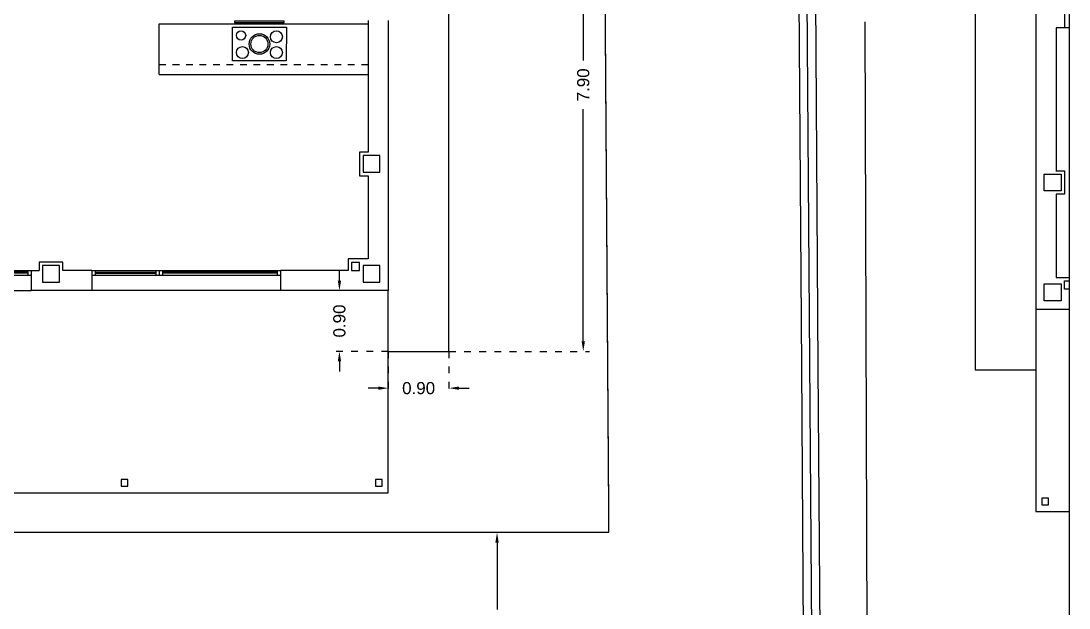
# Model space of a CAD drawing. Header units: millimetres. Extents: x 441061 to 442903, y 4515148 to 4515613.
# Drawn here: x 442719.15 to 442734.7, y 4515528.84 to 4515537.55 of the extents above; entities that cross this region are included whole.
import ezdxf

# ---------------------------------------------------------------- set-up
doc = ezdxf.new("R2010")
doc.units = ezdxf.units.MM
for name, pattern in [('CONTINUA', [0]), ('PUNTOS2', [0.125, 0, -0.125]), ('RAYITAS', [0.375, 0.25, -0.125])]:
    doc.linetypes.add(name, pattern=pattern)
for name, color, linetype in [('01_alzado', 5, 'CONTINUA'), ('01_cotas', 254, 'Continuous'), ('01_ejes', 10, 'Continuous'), ('01_implantación', 5, 'Continuous'), ('01_mono BAJA', 2, 'Continuous'), ('01_proyección', 4, 'RAYITAS'), ('01_retranqueo', 250, 'Continuous'), ('01_urb interior', 4, 'Continuous')]:
    doc.layers.add(name, color=color, linetype=linetype)
doc.styles.add('Estilo1', font='swissel.ttf')
doc.styles.add('ROMANS', font='romans')
doc.dimstyles.new('DECIMAL-50', dxfattribs={"dimtxt": 0.08, "dimasz": 0.15, "dimexe": 0.09, "dimexo": 0, "dimgap": 0.09, "dimtad": 0, "dimzin": 0, "dimdsep": 46, "dimtxsty": 'ROMANS', "dimcen": 0.09, "dimclrt": 6, "dimadec": 0, "dimazin": 0, "dimtfac": 1.38, "dimtix": 1, "dimtofl": 0, "dimtmove": 2, "dimatfit": 3, "dimldrblk": 'OBLIQUE', "dimfxl": 1, "dimtolj": 1, "dimtzin": 0, "dimarcsym": 0})

# ---------------------------------------------------------------- blocks, each defined once
blk = doc.blocks.new('A$C6A825EFA')
at = {"layer": '01_mono BAJA', "color": 254}
for p, q in [((15.4, 7.005, 0), (15.4, 5.055, 0)), ((15.7, 7.005, 0), (15.7, 3, 0)), ((12.3, 6.955, 0), (15.4, 6.955, 0)), ((12.3, 6.205, 0), (12.3, 6.955, 0)), ((12.3, 6.205, 0), (15.4, 6.205, 0)), ((15.4, 4.705, 0), (15.4, 3.47, 0)), ((15.4, 3.47, 0), (15.105, 3.47, 0)), ((15.105, 3.47, 0), (15.105, 3.3, 0)), ((8.5, 3.3, 0), (10.4, 3.3, 0)), ((10.35, 3.272, 0), (9.55, 3.272, 0)), ((10.35, 3.3, 0), (10.35, 3.23, 0)), ((10.4, 3.3, 0), (10.4, 3, 0)), ((10.4, 3.3, 0), (10.52, 3.3, 0)), ((11.3, 3.3, 0), (10.87, 3.3, 0)), ((11.3, 3.3, 0), (11.3, 3, 0)), ((11.3, 3.3, 0), (14.1, 3.3, 0)), ((11.35, 3.3, 0), (11.35, 3.23, 0)), ((11.35, 3.272, 0), (12.25, 3.272, 0)), ((12.25, 3.3, 0), (12.25, 3.23, 0)), ((12.3, 3.3, 0), (12.3, 3.23, 0)), ((12.35, 3.3, 0), (12.35, 3.23, 0)), ((14.05, 3.272, 0), (12.35, 3.272, 0)), ((14.05, 3.3, 0), (14.05, 3.23, 0)), ((15.105, 3.3, 0), (14.1, 3.3, 0)), ((14.1, 3.3, 0), (14.1, 3, 0)), ((8.5, 3.23, 0), (10.4, 3.23, 0)), ((10.35, 3.258, 0), (9.55, 3.258, 0)), ((11.3, 3.23, 0), (14.1, 3.23, 0)), ((11.35, 3.258, 0), (12.25, 3.258, 0)), ((14.05, 3.258, 0), (12.35, 3.258, 0)), ((8.5, 3, 0), (10.4, 3, 0)), ((11.3, 3, 0), (10.4, 3, 0)), ((14.1, 3, 0), (11.3, 3, 0)), ((15.7, 3, 0), (14.1, 3, 0)), ((15.7, 0, 0), (15.7, 3)), ((0, 0, 0), (15.7, 0, 0))]:
    blk.add_line(p, q, dxfattribs=at)
at = {"layer": '01_mono BAJA', "color": 254, "elevation": 0}
for points in [[(14.187, 6.408), (13.387, 6.408), (13.388, 6.908), (14.188, 6.908)], [(13.42, 6.975), (14.155, 6.975), (14.155, 6.995), (13.42, 6.995)], [(15.275, 3.42), (15.155, 3.42), (15.155, 3.3), (15.275, 3.3)], [(15.61, 0.2), (15.51, 0.2), (15.51, 0.1), (15.61, 0.1)]]:
    blk.add_lwpolyline(points, close=True, dxfattribs=at)
blk.add_lwpolyline([(15.4, 5.055), (15.275, 5.055), (15.275, 4.705), (15.4, 4.705)], dxfattribs=at)
at = {"layer": '01_mono BAJA', "color": 254}
for points in [[(15.325, 4.755), (15.575, 4.755), (15.575, 5.005), (15.325, 5.005), (15.325, 4.755)], [(10.57, 3.125), (10.82, 3.125), (10.82, 3.375), (10.57, 3.375), (10.57, 3.125)], [(15.325, 3.125), (15.575, 3.125), (15.575, 3.375), (15.325, 3.375), (15.325, 3.125)], [(11.835, 0.2), (11.735, 0.2), (11.735, 0.1), (11.835, 0.1)]]:
    blk.add_lwpolyline(points, close=True, dxfattribs=at)
blk.add_lwpolyline([(10.87, 3.3), (10.87, 3.425), (10.52, 3.425), (10.52, 3.3)], dxfattribs=at)
for centre, radius in [((13.515, 6.785, 0), 0.0693), ((14.04, 6.765, 0), 0.089), ((13.788, 6.658, 0), 0.152), ((13.788, 6.658, 0), 0.127), ((13.535, 6.531, 0), 0.089), ((14.04, 6.531, 0), 0.089)]:
    blk.add_circle(centre, radius, dxfattribs=at)
at = {"layer": '01_proyección', "color": 120, "ltscale": 0.25}
blk.add_line((12.3, 6.355, 0), (15.4, 6.355, 0), dxfattribs=at)
blk = doc.blocks.new('*D242')
at = {"layer": '01_cotas', "color": 0, "linetype": 'PUNTOS2', "lineweight": -2, "transparency": 16777216}
for p, q in [((442730.818, 4515548.976), (442731.725, 4515548.979)), ((442730.894, 4515526.961), (442731.802, 4515526.964))]:
    blk.add_line(p, q, dxfattribs=at)
at = {"layer": '01_cotas', "color": 0, "lineweight": -2, "transparency": 16777216}
for p, q in [((442731.636, 4515548.829), (442731.672, 4515538.411)), ((442731.711, 4515527.114), (442731.675, 4515537.532))]:
    blk.add_line(p, q, dxfattribs=at)
at = {"layer": '01_cotas', "color": 0, "transparency": 16777216}
for points in [[(442731.661, 4515548.829), (442731.611, 4515548.829), (442731.635, 4515548.979)], [(442731.736, 4515527.114), (442731.686, 4515527.114), (442731.712, 4515526.964)]]:
    blk.add_solid(points, dxfattribs=at)
at = {"layer": '01_cotas', "color": 7, "transparency": 16777216, "insert": (442731.673, 4515537.971), "char_height": 0.18, "attachment_point": 5, "rotation": 270.1995, "style": 'Estilo1'}
blk.add_mtext('\\A1;22.02', dxfattribs=at)
blk = doc.blocks.new('*D353')
at = {"layer": '01_cotas', "color": 0, "linetype": 'PUNTOS2', "lineweight": -2, "transparency": 16777216}
for p, q in [((442727.873, 4515529.961), (442726.124, 4515529.961)), ((442727.873, 4515526.961), (442726.124, 4515526.961))]:
    blk.add_line(p, q, dxfattribs=at)
at = {"layer": '01_cotas', "color": 0, "lineweight": -2, "transparency": 16777216}
for p, q in [((442726.214, 4515529.811), (442726.214, 4515528.821)), ((442726.214, 4515527.111), (442726.214, 4515528.101))]:
    blk.add_line(p, q, dxfattribs=at)
at = {"layer": '01_cotas', "color": 0, "transparency": 16777216}
for points in [[(442726.189, 4515529.811), (442726.239, 4515529.811), (442726.214, 4515529.961)], [(442726.189, 4515527.111), (442726.239, 4515527.111), (442726.214, 4515526.961)]]:
    blk.add_solid(points, dxfattribs=at)
at = {"layer": '01_cotas', "color": 7, "transparency": 16777216, "insert": (442726.214, 4515528.461), "char_height": 0.18, "attachment_point": 5, "rotation": 90, "style": 'Estilo1'}
blk.add_mtext('\\A1;3.00', dxfattribs=at)
blk = doc.blocks.new('*D363')
at = {"layer": '01_cotas', "color": 0, "linetype": 'PUNTOS2', "lineweight": -2, "transparency": 16777216}
for p, q in [((442725.501, 4515540.551), (442727.584, 4515540.551)), ((442725.501, 4515532.647), (442727.584, 4515532.647))]:
    blk.add_line(p, q, dxfattribs=at)
at = {"layer": '01_cotas', "color": 0, "lineweight": -2, "transparency": 16777216}
for p, q in [((442727.494, 4515540.401), (442727.494, 4515536.958)), ((442727.494, 4515532.797), (442727.494, 4515536.24))]:
    blk.add_line(p, q, dxfattribs=at)
at = {"layer": '01_cotas', "color": 0, "transparency": 16777216}
for points in [[(442727.469, 4515540.401), (442727.519, 4515540.401), (442727.494, 4515540.551)], [(442727.469, 4515532.797), (442727.519, 4515532.797), (442727.494, 4515532.647)]]:
    blk.add_solid(points, dxfattribs=at)
at = {"layer": '01_cotas', "color": 7, "transparency": 16777216, "insert": (442727.494, 4515536.599), "char_height": 0.18, "attachment_point": 5, "rotation": 90, "style": 'Estilo1'}
blk.add_mtext('\\A1;7.90', dxfattribs=at)
blk = doc.blocks.new('*D366')
at = {"layer": '01_cotas', "color": 0, "linetype": 'PUNTOS2', "lineweight": -2, "transparency": 16777216}
for p, q in [((442724.601, 4515532.647), (442724.601, 4515532.011)), ((442725.501, 4515532.647), (442725.501, 4515532.011))]:
    blk.add_line(p, q, dxfattribs=at)
at = {"layer": '01_cotas', "color": 0, "lineweight": -2, "transparency": 16777216}
for p, q in [((442724.451, 4515532.101), (442724.301, 4515532.101)), ((442725.651, 4515532.101), (442725.801, 4515532.101))]:
    blk.add_line(p, q, dxfattribs=at)
at = {"layer": '01_cotas', "color": 0, "transparency": 16777216}
for points in [[(442724.451, 4515532.126), (442724.451, 4515532.076), (442724.601, 4515532.101)], [(442725.651, 4515532.126), (442725.651, 4515532.076), (442725.501, 4515532.101)]]:
    blk.add_solid(points, dxfattribs=at)
at = {"layer": '01_cotas', "color": 7, "transparency": 16777216, "insert": (442725.051, 4515532.101), "char_height": 0.18, "attachment_point": 5, "style": 'Estilo1'}
blk.add_mtext('\\A1;0.90', dxfattribs=at)
blk = doc.blocks.new('*D367')
at = {"layer": '01_cotas', "color": 0, "lineweight": -2, "transparency": 16777216}
for p, q in [((442723.876, 4515533.697), (442723.876, 4515533.847)), ((442723.876, 4515532.497), (442723.876, 4515532.347))]:
    blk.add_line(p, q, dxfattribs=at)
at = {"layer": '01_cotas', "color": 0, "linetype": 'PUNTOS2', "lineweight": -2, "transparency": 16777216}
for p, q in [((442724.601, 4515533.547), (442723.786, 4515533.547)), ((442724.601, 4515532.647), (442723.786, 4515532.647))]:
    blk.add_line(p, q, dxfattribs=at)
at = {"layer": '01_cotas', "color": 0, "transparency": 16777216}
for points in [[(442723.851, 4515533.697), (442723.901, 4515533.697), (442723.876, 4515533.547)], [(442723.851, 4515532.497), (442723.901, 4515532.497), (442723.876, 4515532.647)]]:
    blk.add_solid(points, dxfattribs=at)
at = {"layer": '01_cotas', "color": 7, "transparency": 16777216, "insert": (442723.876, 4515533.097), "char_height": 0.18, "attachment_point": 5, "rotation": 90, "style": 'Estilo1'}
blk.add_mtext('\\A1;0.90', dxfattribs=at)

msp = doc.modelspace()

# ---------------------------------------------------------------- linework, layer by layer
at = {"layer": '01_alzado', "elevation": 0}
msp.add_lwpolyline([(442697.935, 4515554.517), (442734.701, 4515554.517), (442734.701, 4515523.829), (442697.935, 4515523.829)], close=True, dxfattribs=at)
at = {"layer": '01_ejes', "color": 10, "ltscale": 0.25}
msp.add_line((442730.894, 4515526.961, 0), (442730.818, 4515537.876, 0), dxfattribs=at)
at = {"layer": '01_implantación', "linetype": 'Continuous'}
for p, q in [((442730.693, 4515537.876, 0), (442730.731, 4515532.418, 0)), ((442730.981, 4515532.419, 0), (442730.943, 4515537.877, 0)), ((442730.731, 4515532.418, 0), (442730.769, 4515526.961, 0)), ((442731.019, 4515526.961, 0), (442730.981, 4515532.419, 0))]:
    msp.add_line(p, q, dxfattribs=at)
at = {"layer": '01_mono BAJA', "color": 254, "linetype": 'CONTINUA'}
for p, q in [((442734.208, 4515538.489, 0), (442734.208, 4515533.271, 0)), ((442734.633, 4515538.489, 0), (442734.633, 4515537.446, 0)), ((442734.508, 4515537.446, 0), (442734.508, 4515535.326, 0)), ((442734.633, 4515537.446, 0), (442734.508, 4515537.446, 0)), ((442734.701, 4515537.446, 0), (442734.633, 4515537.446, 0)), ((442734.508, 4515534.976, 0), (442734.508, 4515533.741, 0)), ((442734.508, 4515533.741, 0), (442734.701, 4515533.741, 0)), ((442734.208, 4515533.271, 0), (442734.701, 4515533.271, 0)), ((442734.208, 4515533.271, 0), (442734.208, 4515530.271, 0)), ((442734.208, 4515530.271, 0), (442734.701, 4515530.271, 0))]:
    msp.add_line(p, q, dxfattribs=at)
for points in [[(442734.583, 4515535.026), (442734.333, 4515535.026), (442734.333, 4515535.276), (442734.583, 4515535.276), (442734.583, 4515535.026)], [(442734.583, 4515533.396), (442734.333, 4515533.396), (442734.333, 4515533.646), (442734.583, 4515533.646), (442734.583, 4515533.396)]]:
    msp.add_lwpolyline(points, close=True, dxfattribs=at)
at = {"layer": '01_mono BAJA', "color": 254, "linetype": 'CONTINUA', "elevation": 0}
for points in [[(442734.507, 4515535.326), (442734.633, 4515535.326), (442734.633, 4515534.976), (442734.508, 4515534.976)], [(442734.701, 4515533.571), (442734.632, 4515533.571), (442734.632, 4515533.691), (442734.701, 4515533.691)]]:
    msp.add_lwpolyline(points, dxfattribs=at)
msp.add_lwpolyline([(442734.398, 4515530.471), (442734.298, 4515530.471), (442734.298, 4515530.371), (442734.398, 4515530.371)], close=True, dxfattribs=at)
at = {"layer": '01_retranqueo', "color": 170, "const_width": 0.02, "elevation": 0}
for points in [[(442727.873, 4515529.961), (442727.818, 4515537.855)], [(442727.873, 4515529.961), (442716.751, 4515529.961)]]:
    msp.add_lwpolyline(points, dxfattribs=at)
at = {"layer": '01_urb interior', "color": 2}
for p, q in [((442733.308, 4515548.726, 0), (442733.308, 4515532.371, 0)), ((442725.501, 4515532.647, 0), (442725.501, 4515540.551, 0)), ((442724.601, 4515532.647, 0), (442725.501, 4515532.647, 0)), ((442733.308, 4515532.371, 0), (442734.208, 4515532.371, 0))]:
    msp.add_line(p, q, dxfattribs=at)

# ---------------------------------------------------------------- block references
at = {"layer": '01_mono BAJA', "rotation": 2.949580637718453e-07}
msp.add_blockref('A$C6A825EFA', (442708.901, 4515530.547), dxfattribs=at)

# ---------------------------------------------------------------- dimensions: what is measured, and where the dimension line sits
at = {"layer": '01_cotas', "color": 251}
for p1, p2, distance, picture, middle in [((442730.818, 4515548.976, 0), (442730.894, 4515526.961, 0), 0.818, '*D242', (442731.673, 4515537.971)), ((442727.873, 4515529.961, 0), (442727.873, 4515526.961, 0), -1.659, '*D353', (442726.214, 4515528.461))]:
    dim = msp.add_aligned_dim(p1=p1, p2=p2, distance=distance, dimstyle='DECIMAL-50', override={"dimtxt": 0.18, "dimtxsty": 'Estilo1', "dimsah": 1, "dimclrt": 7, "dimfxl": 0.09, "dimarcsym": 2}, dxfattribs=at)
    dim.commit()
    dim.dimension.update_dxf_attribs({"geometry": picture, "text_midpoint": middle})
for base, p1, p2, angle, picture, middle in [((442727.494, 4515540.551), (442725.501, 4515532.647, 0), (442725.501, 4515540.551, 0), 90, '*D363', (442727.494, 4515536.599)), ((442723.876, 4515532.647), (442724.601, 4515533.547), (442724.601, 4515532.647, 0), 90, '*D367', (442723.876, 4515533.097)), ((442724.601, 4515532.101), (442725.501, 4515532.647, 0), (442724.601, 4515532.647, 0), 180, '*D366', (442725.051, 4515532.101))]:
    dim = msp.add_linear_dim(base=base, p1=p1, p2=p2, angle=angle, dimstyle='DECIMAL-50', override={"dimtxt": 0.18, "dimtxsty": 'Estilo1', "dimsah": 1, "dimclrt": 7, "dimfxl": 0.09, "dimarcsym": 2}, dxfattribs=at)
    dim.commit()
    dim.dimension.update_dxf_attribs({"geometry": picture, "text_midpoint": middle})

doc.saveas('drawing.dxf')
